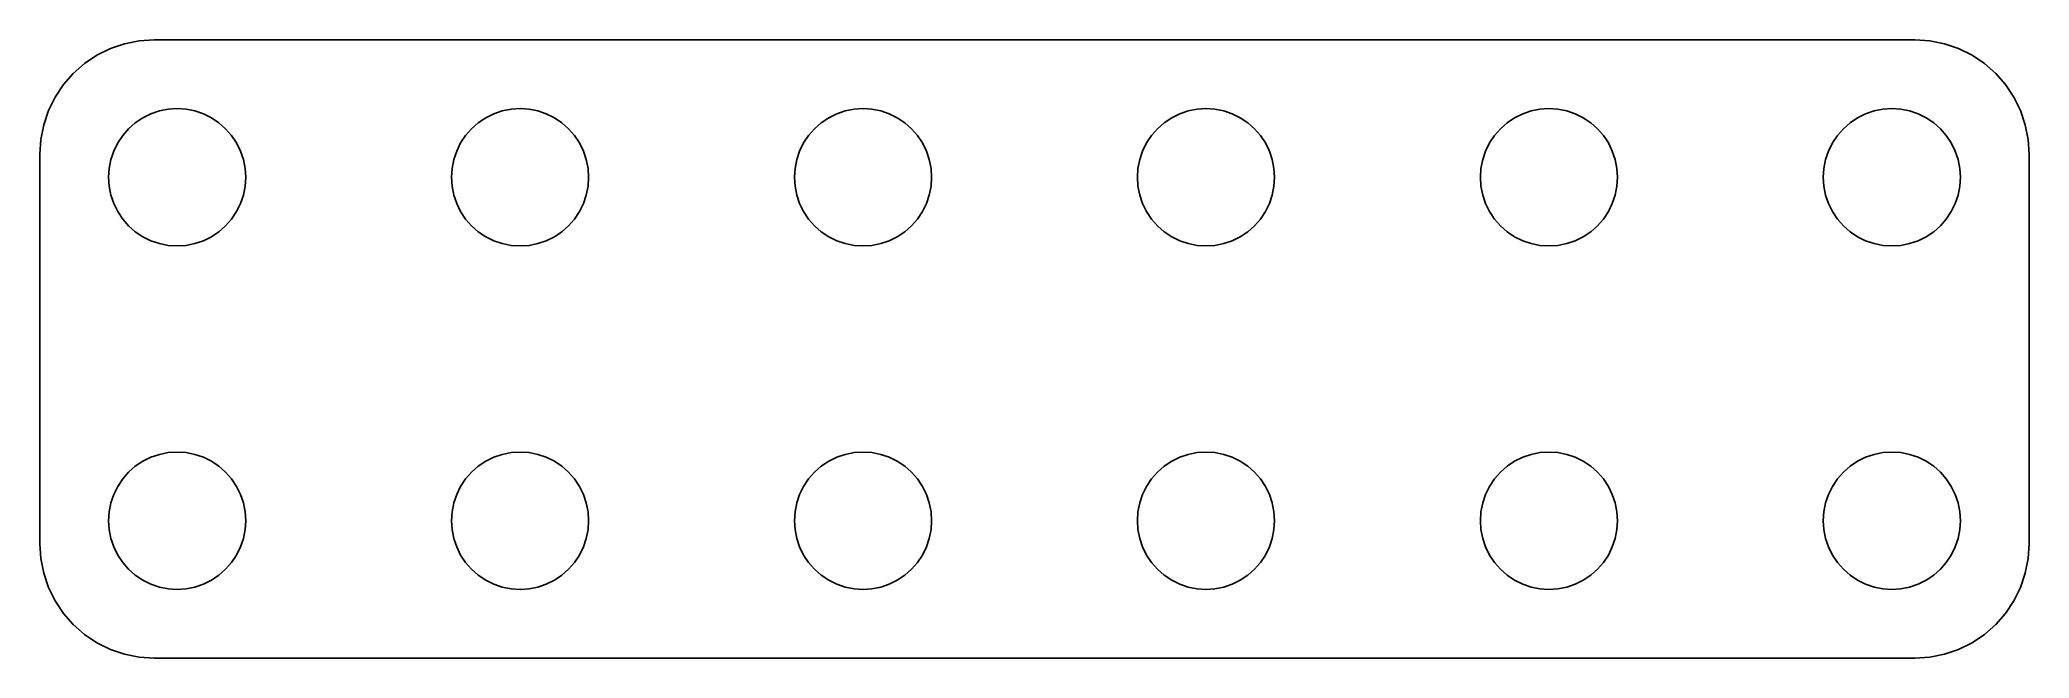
# Model space of a CAD drawing. Header units: metres. Extents: x -43.5 to 43.5, y -13.5 to 13.5.
import ezdxf

# ---------------------------------------------------------------- set-up
doc = ezdxf.new("R2010")
doc.units = ezdxf.units.M

msp = doc.modelspace()

# ---------------------------------------------------------------- linework, layer by layer
for p, q in [((-40.4184, 13.1244), (-41.005, 12.8351)), ((-39.7991, 13.3346), (-40.4184, 13.1244)), ((-39.1576, 13.4622), (-39.7991, 13.3346)), ((-38.505, 13.505), (-39.1576, 13.4622)), ((38.505, 13.505), (-38.505, 13.505)), ((39.1576, 13.4622), (38.505, 13.505)), ((39.7991, 13.3346), (39.1576, 13.4622)), ((40.4184, 13.1244), (39.7991, 13.3346)), ((41.005, 12.8351), (40.4184, 13.1244)), ((-41.5488, 12.4718), (-42.0405, 12.0405)), ((-41.005, 12.8351), (-41.5488, 12.4718)), ((41.5488, 12.4718), (41.005, 12.8351)), ((42.0405, 12.0405), (41.5488, 12.4718)), ((-42.4718, 11.5488), (-42.8351, 11.005)), ((-42.0405, 12.0405), (-42.4718, 11.5488)), ((42.4718, 11.5488), (42.0405, 12.0405)), ((42.8351, 11.005), (42.4718, 11.5488)), ((-42.8351, 11.005), (-43.1244, 10.4184)), ((-38.2765, 10.3978), (-37.8916, 10.4743)), ((-37.8916, 10.4743), (-37.5, 10.5)), ((-37.5, 10.5), (-37.1084, 10.4743)), ((-37.1084, 10.4743), (-36.7235, 10.3978)), ((-23.2764, 10.3978), (-22.8916, 10.4743)), ((-22.8916, 10.4743), (-22.5, 10.5)), ((-22.5, 10.5), (-22.1084, 10.4743)), ((-22.1084, 10.4743), (-21.7235, 10.3978)), ((-8.27644, 10.3978), (-7.89157, 10.4743)), ((-7.89157, 10.4743), (-7.5, 10.5)), ((-7.5, 10.5), (-7.10841, 10.4743)), ((-7.10841, 10.4743), (-6.72354, 10.3978)), ((6.72354, 10.3978), (7.10841, 10.4743)), ((7.10841, 10.4743), (7.5, 10.5)), ((7.5, 10.5), (7.89157, 10.4743)), ((7.89157, 10.4743), (8.27644, 10.3978)), ((21.7235, 10.3978), (22.1084, 10.4743)), ((22.1084, 10.4743), (22.5, 10.5)), ((22.5, 10.5), (22.8916, 10.4743)), ((22.8916, 10.4743), (23.2764, 10.3978)), ((36.7235, 10.3978), (37.1084, 10.4743)), ((37.1084, 10.4743), (37.5, 10.5)), ((37.5, 10.5), (37.8916, 10.4743)), ((37.8916, 10.4743), (38.2765, 10.3978)), ((43.1244, 10.4184), (42.8351, 11.005)), ((-43.3346, 9.79909), (-43.4622, 9.15762)), ((-43.1244, 10.4184), (-43.3346, 9.79909)), ((-39.8801, 9.32628), (-39.6213, 9.62131)), ((-39.6213, 9.62131), (-39.3263, 9.88005)), ((-39.3263, 9.88005), (-39, 10.0981)), ((-39, 10.0981), (-38.648, 10.2716)), ((-38.648, 10.2716), (-38.2765, 10.3978)), ((-36.7235, 10.3978), (-36.3519, 10.2716)), ((-36.3519, 10.2716), (-36, 10.0981)), ((-36, 10.0981), (-35.6737, 9.88005)), ((-35.6737, 9.88005), (-35.3787, 9.62131)), ((-35.3787, 9.62131), (-35.1199, 9.32628)), ((-24.8801, 9.32628), (-24.6213, 9.62131)), ((-24.6213, 9.62131), (-24.3263, 9.88005)), ((-24.3263, 9.88005), (-24, 10.0981)), ((-24, 10.0981), (-23.648, 10.2716)), ((-23.648, 10.2716), (-23.2764, 10.3978)), ((-21.7235, 10.3978), (-21.3519, 10.2716)), ((-21.3519, 10.2716), (-21, 10.0981)), ((-21, 10.0981), (-20.6737, 9.88005)), ((-20.6737, 9.88005), (-20.3787, 9.62131)), ((-20.3787, 9.62131), (-20.1199, 9.32628)), ((-9.88005, 9.32628), (-9.62131, 9.62131)), ((-9.62131, 9.62131), (-9.32628, 9.88005)), ((-9.32628, 9.88005), (-9, 10.0981)), ((-9, 10.0981), (-8.64804, 10.2716)), ((-8.64804, 10.2716), (-8.27644, 10.3978)), ((-6.72354, 10.3978), (-6.35194, 10.2716)), ((-6.35194, 10.2716), (-6, 10.0981)), ((-6, 10.0981), (-5.67371, 9.88005)), ((-5.67371, 9.88005), (-5.37868, 9.62131)), ((-5.37868, 9.62131), (-5.11993, 9.32628)), ((5.11993, 9.32628), (5.37868, 9.62131)), ((5.37868, 9.62131), (5.67371, 9.88005)), ((5.67371, 9.88005), (6, 10.0981)), ((6, 10.0981), (6.35194, 10.2716)), ((6.35194, 10.2716), (6.72354, 10.3978)), ((8.27644, 10.3978), (8.64804, 10.2716)), ((8.64804, 10.2716), (9, 10.0981)), ((9, 10.0981), (9.32628, 9.88005)), ((9.32628, 9.88005), (9.62131, 9.62131)), ((9.62131, 9.62131), (9.88005, 9.32628)), ((20.1199, 9.32628), (20.3787, 9.62131)), ((20.3787, 9.62131), (20.6737, 9.88005)), ((20.6737, 9.88005), (21, 10.0981)), ((21, 10.0981), (21.3519, 10.2716)), ((21.3519, 10.2716), (21.7235, 10.3978)), ((23.2764, 10.3978), (23.648, 10.2716)), ((23.648, 10.2716), (24, 10.0981)), ((24, 10.0981), (24.3263, 9.88005)), ((24.3263, 9.88005), (24.6213, 9.62131)), ((24.6213, 9.62131), (24.8801, 9.32628)), ((35.1199, 9.32628), (35.3787, 9.62131)), ((35.3787, 9.62131), (35.6737, 9.88005)), ((35.6737, 9.88005), (36, 10.0981)), ((36, 10.0981), (36.3519, 10.2716)), ((36.3519, 10.2716), (36.7235, 10.3978)), ((38.2765, 10.3978), (38.648, 10.2716)), ((38.648, 10.2716), (39, 10.0981)), ((39, 10.0981), (39.3263, 9.88005)), ((39.3263, 9.88005), (39.6213, 9.62131)), ((39.6213, 9.62131), (39.8801, 9.32628)), ((43.3346, 9.79909), (43.1244, 10.4184)), ((43.4622, 9.15762), (43.3346, 9.79909)), ((-43.4622, 9.15762), (-43.505, 8.50499)), ((-40.2716, 8.64804), (-40.0981, 9)), ((-40.0981, 9), (-39.8801, 9.32628)), ((-35.1199, 9.32628), (-34.9019, 9)), ((-34.9019, 9), (-34.7284, 8.64804)), ((-25.2716, 8.64804), (-25.0981, 9)), ((-25.0981, 9), (-24.8801, 9.32628)), ((-20.1199, 9.32628), (-19.9019, 9)), ((-19.9019, 9), (-19.7283, 8.64804)), ((-10.2716, 8.64804), (-10.0981, 9)), ((-10.0981, 9), (-9.88005, 9.32628)), ((-5.11993, 9.32628), (-4.90192, 9)), ((-4.90192, 9), (-4.72835, 8.64804)), ((4.72835, 8.64804), (4.90192, 9)), ((4.90192, 9), (5.11993, 9.32628)), ((9.88005, 9.32628), (10.0981, 9)), ((10.0981, 9), (10.2716, 8.64804)), ((19.7283, 8.64804), (19.9019, 9)), ((19.9019, 9), (20.1199, 9.32628)), ((24.8801, 9.32628), (25.0981, 9)), ((25.0981, 9), (25.2716, 8.64804)), ((34.7284, 8.64804), (34.9019, 9)), ((34.9019, 9), (35.1199, 9.32628)), ((39.8801, 9.32628), (40.0981, 9)), ((40.0981, 9), (40.2716, 8.64804)), ((43.505, 8.50499), (43.4622, 9.15762)), ((-43.505, 8.50499), (-43.505, -8.50499)), ((-40.5, 7.5), (-40.4743, 7.89157)), ((-40.4743, 7.89157), (-40.3978, 8.27644)), ((-40.3978, 8.27644), (-40.2716, 8.64804)), ((-34.7284, 8.64804), (-34.6022, 8.27644)), ((-34.6022, 8.27644), (-34.5257, 7.89157)), ((-34.5257, 7.89157), (-34.5, 7.5)), ((-25.5, 7.5), (-25.4743, 7.89157)), ((-25.4743, 7.89157), (-25.3978, 8.27644)), ((-25.3978, 8.27644), (-25.2716, 8.64804)), ((-19.7283, 8.64804), (-19.6022, 8.27644)), ((-19.6022, 8.27644), (-19.5257, 7.89157)), ((-19.5257, 7.89157), (-19.5, 7.5)), ((-10.5, 7.5), (-10.4743, 7.89157)), ((-10.4743, 7.89157), (-10.3978, 8.27644)), ((-10.3978, 8.27644), (-10.2716, 8.64804)), ((-4.72835, 8.64804), (-4.60222, 8.27644)), ((-4.60222, 8.27644), (-4.52567, 7.89157)), ((-4.52567, 7.89157), (-4.5, 7.5)), ((4.5, 7.5), (4.52567, 7.89157)), ((4.52567, 7.89157), (4.60222, 8.27644)), ((4.60222, 8.27644), (4.72835, 8.64804)), ((10.2716, 8.64804), (10.3978, 8.27644)), ((10.3978, 8.27644), (10.4743, 7.89157)), ((10.4743, 7.89157), (10.5, 7.5)), ((19.5, 7.5), (19.5257, 7.89157)), ((19.5257, 7.89157), (19.6022, 8.27644)), ((19.6022, 8.27644), (19.7283, 8.64804)), ((25.2716, 8.64804), (25.3978, 8.27644)), ((25.3978, 8.27644), (25.4743, 7.89157)), ((25.4743, 7.89157), (25.5, 7.5)), ((34.5, 7.5), (34.5257, 7.89157)), ((34.5257, 7.89157), (34.6022, 8.27644)), ((34.6022, 8.27644), (34.7284, 8.64804)), ((40.2716, 8.64804), (40.3978, 8.27644)), ((40.3978, 8.27644), (40.4743, 7.89157)), ((40.4743, 7.89157), (40.5, 7.5)), ((43.505, -8.50499), (43.505, 8.50499)), ((-40.4743, 7.10841), (-40.5, 7.5)), ((-40.3978, 6.72354), (-40.4743, 7.10841)), ((-34.5257, 7.10841), (-34.6022, 6.72354)), ((-34.5, 7.5), (-34.5257, 7.10841)), ((-25.4743, 7.10841), (-25.5, 7.5)), ((-25.3978, 6.72354), (-25.4743, 7.10841)), ((-19.5257, 7.10841), (-19.6022, 6.72354)), ((-19.5, 7.5), (-19.5257, 7.10841)), ((-10.4743, 7.10841), (-10.5, 7.5)), ((-10.3978, 6.72354), (-10.4743, 7.10841)), ((-4.52567, 7.10841), (-4.60222, 6.72354)), ((-4.5, 7.5), (-4.52567, 7.10841)), ((4.52567, 7.10841), (4.5, 7.5)), ((4.60222, 6.72354), (4.52567, 7.10841)), ((10.4743, 7.10841), (10.3978, 6.72354)), ((10.5, 7.5), (10.4743, 7.10841)), ((19.5257, 7.10841), (19.5, 7.5)), ((19.6022, 6.72354), (19.5257, 7.10841)), ((25.4743, 7.10841), (25.3978, 6.72354)), ((25.5, 7.5), (25.4743, 7.10841)), ((34.5257, 7.10841), (34.5, 7.5)), ((34.6022, 6.72354), (34.5257, 7.10841)), ((40.4743, 7.10841), (40.3978, 6.72354)), ((40.5, 7.5), (40.4743, 7.10841)), ((-40.2716, 6.35194), (-40.3978, 6.72354)), ((-40.0981, 6), (-40.2716, 6.35194)), ((-34.7284, 6.35194), (-34.9019, 6)), ((-34.6022, 6.72354), (-34.7284, 6.35194)), ((-25.2716, 6.35194), (-25.3978, 6.72354)), ((-25.0981, 6), (-25.2716, 6.35194)), ((-19.7283, 6.35194), (-19.9019, 6)), ((-19.6022, 6.72354), (-19.7283, 6.35194)), ((-10.2716, 6.35194), (-10.3978, 6.72354)), ((-10.0981, 6), (-10.2716, 6.35194)), ((-4.72835, 6.35194), (-4.90192, 6)), ((-4.60222, 6.72354), (-4.72835, 6.35194)), ((4.72835, 6.35194), (4.60222, 6.72354)), ((4.90192, 6), (4.72835, 6.35194)), ((10.2716, 6.35194), (10.0981, 6)), ((10.3978, 6.72354), (10.2716, 6.35194)), ((19.7283, 6.35194), (19.6022, 6.72354)), ((19.9019, 6), (19.7283, 6.35194)), ((25.2716, 6.35194), (25.0981, 6)), ((25.3978, 6.72354), (25.2716, 6.35194)), ((34.7284, 6.35194), (34.6022, 6.72354)), ((34.9019, 6), (34.7284, 6.35194)), ((40.2716, 6.35194), (40.0981, 6)), ((40.3978, 6.72354), (40.2716, 6.35194)), ((-39.8801, 5.67371), (-40.0981, 6)), ((-39.6213, 5.37868), (-39.8801, 5.67371)), ((-39.3263, 5.11993), (-39.6213, 5.37868)), ((-35.3787, 5.37868), (-35.6737, 5.11993)), ((-35.1199, 5.67371), (-35.3787, 5.37868)), ((-34.9019, 6), (-35.1199, 5.67371)), ((-24.8801, 5.67371), (-25.0981, 6)), ((-24.6213, 5.37868), (-24.8801, 5.67371)), ((-24.3263, 5.11993), (-24.6213, 5.37868)), ((-20.3787, 5.37868), (-20.6737, 5.11993)), ((-20.1199, 5.67371), (-20.3787, 5.37868)), ((-19.9019, 6), (-20.1199, 5.67371)), ((-9.88005, 5.67371), (-10.0981, 6)), ((-9.62131, 5.37868), (-9.88005, 5.67371)), ((-9.32628, 5.11993), (-9.62131, 5.37868)), ((-5.37868, 5.37868), (-5.67371, 5.11993)), ((-5.11993, 5.67371), (-5.37868, 5.37868)), ((-4.90192, 6), (-5.11993, 5.67371)), ((5.11993, 5.67371), (4.90192, 6)), ((5.37868, 5.37868), (5.11993, 5.67371)), ((5.67371, 5.11993), (5.37868, 5.37868)), ((9.62131, 5.37868), (9.32628, 5.11993)), ((9.88005, 5.67371), (9.62131, 5.37868)), ((10.0981, 6), (9.88005, 5.67371)), ((20.1199, 5.67371), (19.9019, 6)), ((20.3787, 5.37868), (20.1199, 5.67371)), ((20.6737, 5.11993), (20.3787, 5.37868)), ((24.6213, 5.37868), (24.3263, 5.11993)), ((24.8801, 5.67371), (24.6213, 5.37868)), ((25.0981, 6), (24.8801, 5.67371)), ((35.1199, 5.67371), (34.9019, 6)), ((35.3787, 5.37868), (35.1199, 5.67371)), ((35.6737, 5.11993), (35.3787, 5.37868)), ((39.6213, 5.37868), (39.3263, 5.11993)), ((39.8801, 5.67371), (39.6213, 5.37868)), ((40.0981, 6), (39.8801, 5.67371)), ((-39, 4.90192), (-39.3263, 5.11993)), ((-38.648, 4.72835), (-39, 4.90192)), ((-38.2765, 4.60222), (-38.648, 4.72835)), ((-37.8916, 4.52567), (-38.2765, 4.60222)), ((-37.5, 4.5), (-37.8916, 4.52567)), ((-37.1084, 4.52567), (-37.5, 4.5)), ((-36.7235, 4.60222), (-37.1084, 4.52567)), ((-36.3519, 4.72835), (-36.7235, 4.60222)), ((-36, 4.90192), (-36.3519, 4.72835)), ((-35.6737, 5.11993), (-36, 4.90192)), ((-24, 4.90192), (-24.3263, 5.11993)), ((-23.648, 4.72835), (-24, 4.90192)), ((-23.2764, 4.60222), (-23.648, 4.72835)), ((-22.8916, 4.52567), (-23.2764, 4.60222)), ((-22.5, 4.5), (-22.8916, 4.52567)), ((-22.1084, 4.52567), (-22.5, 4.5)), ((-21.7235, 4.60222), (-22.1084, 4.52567)), ((-21.3519, 4.72835), (-21.7235, 4.60222)), ((-21, 4.90192), (-21.3519, 4.72835)), ((-20.6737, 5.11993), (-21, 4.90192)), ((-9, 4.90192), (-9.32628, 5.11993)), ((-8.64804, 4.72835), (-9, 4.90192)), ((-8.27644, 4.60222), (-8.64804, 4.72835)), ((-7.89157, 4.52567), (-8.27644, 4.60222)), ((-7.5, 4.5), (-7.89157, 4.52567)), ((-7.10841, 4.52567), (-7.5, 4.5)), ((-6.72354, 4.60222), (-7.10841, 4.52567)), ((-6.35194, 4.72835), (-6.72354, 4.60222)), ((-6, 4.90192), (-6.35194, 4.72835)), ((-5.67371, 5.11993), (-6, 4.90192)), ((6, 4.90192), (5.67371, 5.11993)), ((6.35194, 4.72835), (6, 4.90192)), ((6.72354, 4.60222), (6.35194, 4.72835)), ((7.10841, 4.52567), (6.72354, 4.60222)), ((7.5, 4.5), (7.10841, 4.52567)), ((7.89157, 4.52567), (7.5, 4.5)), ((8.27644, 4.60222), (7.89157, 4.52567)), ((8.64804, 4.72835), (8.27644, 4.60222)), ((9, 4.90192), (8.64804, 4.72835)), ((9.32628, 5.11993), (9, 4.90192)), ((21, 4.90192), (20.6737, 5.11993)), ((21.3519, 4.72835), (21, 4.90192)), ((21.7235, 4.60222), (21.3519, 4.72835)), ((22.1084, 4.52567), (21.7235, 4.60222)), ((22.5, 4.5), (22.1084, 4.52567)), ((22.8916, 4.52567), (22.5, 4.5)), ((23.2764, 4.60222), (22.8916, 4.52567)), ((23.648, 4.72835), (23.2764, 4.60222)), ((24, 4.90192), (23.648, 4.72835)), ((24.3263, 5.11993), (24, 4.90192)), ((36, 4.90192), (35.6737, 5.11993)), ((36.3519, 4.72835), (36, 4.90192)), ((36.7235, 4.60222), (36.3519, 4.72835)), ((37.1084, 4.52567), (36.7235, 4.60222)), ((37.5, 4.5), (37.1084, 4.52567)), ((37.8916, 4.52567), (37.5, 4.5)), ((38.2765, 4.60222), (37.8916, 4.52567)), ((38.648, 4.72835), (38.2765, 4.60222)), ((39, 4.90192), (38.648, 4.72835)), ((39.3263, 5.11993), (39, 4.90192)), ((-39.6213, -5.37868), (-39.3263, -5.11993)), ((-39.3263, -5.11993), (-39, -4.90192)), ((-39, -4.90192), (-38.648, -4.72835)), ((-38.648, -4.72835), (-38.2765, -4.60222)), ((-38.2765, -4.60222), (-37.8916, -4.52567)), ((-37.8916, -4.52567), (-37.5, -4.5)), ((-37.5, -4.5), (-37.1084, -4.52567)), ((-37.1084, -4.52567), (-36.7235, -4.60222)), ((-36.7235, -4.60222), (-36.3519, -4.72835)), ((-36.3519, -4.72835), (-36, -4.90192)), ((-36, -4.90192), (-35.6737, -5.11993)), ((-35.6737, -5.11993), (-35.3787, -5.37868)), ((-24.6213, -5.37868), (-24.3263, -5.11993)), ((-24.3263, -5.11993), (-24, -4.90192)), ((-24, -4.90192), (-23.648, -4.72835)), ((-23.648, -4.72835), (-23.2764, -4.60222)), ((-23.2764, -4.60222), (-22.8916, -4.52567)), ((-22.8916, -4.52567), (-22.5, -4.5)), ((-22.5, -4.5), (-22.1084, -4.52567)), ((-22.1084, -4.52567), (-21.7235, -4.60222)), ((-21.7235, -4.60222), (-21.3519, -4.72835)), ((-21.3519, -4.72835), (-21, -4.90192)), ((-21, -4.90192), (-20.6737, -5.11993)), ((-20.6737, -5.11993), (-20.3787, -5.37868)), ((-9.62131, -5.37868), (-9.32628, -5.11993)), ((-9.32628, -5.11993), (-9, -4.90192)), ((-9, -4.90192), (-8.64804, -4.72835)), ((-8.64804, -4.72835), (-8.27644, -4.60222)), ((-8.27644, -4.60222), (-7.89157, -4.52567)), ((-7.89157, -4.52567), (-7.5, -4.5)), ((-7.5, -4.5), (-7.10841, -4.52567)), ((-7.10841, -4.52567), (-6.72354, -4.60222)), ((-6.72354, -4.60222), (-6.35194, -4.72835)), ((-6.35194, -4.72835), (-6, -4.90192)), ((-6, -4.90192), (-5.67371, -5.11993)), ((-5.67371, -5.11993), (-5.37868, -5.37868)), ((5.37868, -5.37868), (5.67371, -5.11993)), ((5.67371, -5.11993), (6, -4.90192)), ((6, -4.90192), (6.35194, -4.72835)), ((6.35194, -4.72835), (6.72354, -4.60222)), ((6.72354, -4.60222), (7.10841, -4.52567)), ((7.10841, -4.52567), (7.5, -4.5)), ((7.5, -4.5), (7.89157, -4.52567)), ((7.89157, -4.52567), (8.27644, -4.60222)), ((8.27644, -4.60222), (8.64804, -4.72835)), ((8.64804, -4.72835), (9, -4.90192)), ((9, -4.90192), (9.32628, -5.11993)), ((9.32628, -5.11993), (9.62131, -5.37868)), ((20.3787, -5.37868), (20.6737, -5.11993)), ((20.6737, -5.11993), (21, -4.90192)), ((21, -4.90192), (21.3519, -4.72835)), ((21.3519, -4.72835), (21.7235, -4.60222)), ((21.7235, -4.60222), (22.1084, -4.52567)), ((22.1084, -4.52567), (22.5, -4.5)), ((22.5, -4.5), (22.8916, -4.52567)), ((22.8916, -4.52567), (23.2764, -4.60222)), ((23.2764, -4.60222), (23.648, -4.72835)), ((23.648, -4.72835), (24, -4.90192)), ((24, -4.90192), (24.3263, -5.11993)), ((24.3263, -5.11993), (24.6213, -5.37868)), ((35.3787, -5.37868), (35.6737, -5.11993)), ((35.6737, -5.11993), (36, -4.90192)), ((36, -4.90192), (36.3519, -4.72835)), ((36.3519, -4.72835), (36.7235, -4.60222)), ((36.7235, -4.60222), (37.1084, -4.52567)), ((37.1084, -4.52567), (37.5, -4.5)), ((37.5, -4.5), (37.8916, -4.52567)), ((37.8916, -4.52567), (38.2765, -4.60222)), ((38.2765, -4.60222), (38.648, -4.72835)), ((38.648, -4.72835), (39, -4.90192)), ((39, -4.90192), (39.3263, -5.11993)), ((39.3263, -5.11993), (39.6213, -5.37868)), ((-40.2716, -6.35194), (-40.0981, -6)), ((-40.0981, -6), (-39.8801, -5.67371)), ((-39.8801, -5.67371), (-39.6213, -5.37868)), ((-35.3787, -5.37868), (-35.1199, -5.67371)), ((-35.1199, -5.67371), (-34.9019, -6)), ((-34.9019, -6), (-34.7284, -6.35194)), ((-25.2716, -6.35194), (-25.0981, -6)), ((-25.0981, -6), (-24.8801, -5.67371)), ((-24.8801, -5.67371), (-24.6213, -5.37868)), ((-20.3787, -5.37868), (-20.1199, -5.67371)), ((-20.1199, -5.67371), (-19.9019, -6)), ((-19.9019, -6), (-19.7283, -6.35194)), ((-10.2716, -6.35194), (-10.0981, -6)), ((-10.0981, -6), (-9.88005, -5.67371)), ((-9.88005, -5.67371), (-9.62131, -5.37868)), ((-5.37868, -5.37868), (-5.11993, -5.67371)), ((-5.11993, -5.67371), (-4.90192, -6)), ((-4.90192, -6), (-4.72835, -6.35194)), ((4.72835, -6.35194), (4.90192, -6)), ((4.90192, -6), (5.11993, -5.67371)), ((5.11993, -5.67371), (5.37868, -5.37868)), ((9.62131, -5.37868), (9.88005, -5.67371)), ((9.88005, -5.67371), (10.0981, -6)), ((10.0981, -6), (10.2716, -6.35194)), ((19.7283, -6.35194), (19.9019, -6)), ((19.9019, -6), (20.1199, -5.67371)), ((20.1199, -5.67371), (20.3787, -5.37868)), ((24.6213, -5.37868), (24.8801, -5.67371)), ((24.8801, -5.67371), (25.0981, -6)), ((25.0981, -6), (25.2716, -6.35194)), ((34.7284, -6.35194), (34.9019, -6)), ((34.9019, -6), (35.1199, -5.67371)), ((35.1199, -5.67371), (35.3787, -5.37868)), ((39.6213, -5.37868), (39.8801, -5.67371)), ((39.8801, -5.67371), (40.0981, -6)), ((40.0981, -6), (40.2716, -6.35194)), ((-40.4743, -7.10841), (-40.3978, -6.72354)), ((-40.3978, -6.72354), (-40.2716, -6.35194)), ((-34.7284, -6.35194), (-34.6022, -6.72354)), ((-34.6022, -6.72354), (-34.5257, -7.10841)), ((-25.4743, -7.10841), (-25.3978, -6.72354)), ((-25.3978, -6.72354), (-25.2716, -6.35194)), ((-19.7283, -6.35194), (-19.6022, -6.72354)), ((-19.6022, -6.72354), (-19.5257, -7.10841)), ((-10.4743, -7.10841), (-10.3978, -6.72354)), ((-10.3978, -6.72354), (-10.2716, -6.35194)), ((-4.72835, -6.35194), (-4.60222, -6.72354)), ((-4.60222, -6.72354), (-4.52567, -7.10841)), ((4.52567, -7.10841), (4.60222, -6.72354)), ((4.60222, -6.72354), (4.72835, -6.35194)), ((10.2716, -6.35194), (10.3978, -6.72354)), ((10.3978, -6.72354), (10.4743, -7.10841)), ((19.5257, -7.10841), (19.6022, -6.72354)), ((19.6022, -6.72354), (19.7283, -6.35194)), ((25.2716, -6.35194), (25.3978, -6.72354)), ((25.3978, -6.72354), (25.4743, -7.10841)), ((34.5257, -7.10841), (34.6022, -6.72354)), ((34.6022, -6.72354), (34.7284, -6.35194)), ((40.2716, -6.35194), (40.3978, -6.72354)), ((40.3978, -6.72354), (40.4743, -7.10841)), ((-40.5, -7.5), (-40.4743, -7.10841)), ((-40.4743, -7.89157), (-40.5, -7.5)), ((-34.5257, -7.10841), (-34.5, -7.5)), ((-34.5, -7.5), (-34.5257, -7.89157)), ((-25.5, -7.5), (-25.4743, -7.10841)), ((-25.4743, -7.89157), (-25.5, -7.5)), ((-19.5257, -7.10841), (-19.5, -7.5)), ((-19.5, -7.5), (-19.5257, -7.89157)), ((-10.5, -7.5), (-10.4743, -7.10841)), ((-10.4743, -7.89157), (-10.5, -7.5)), ((-4.52567, -7.10841), (-4.5, -7.5)), ((-4.5, -7.5), (-4.52567, -7.89157)), ((4.5, -7.5), (4.52567, -7.10841)), ((4.52567, -7.89157), (4.5, -7.5)), ((10.4743, -7.10841), (10.5, -7.5)), ((10.5, -7.5), (10.4743, -7.89157)), ((19.5, -7.5), (19.5257, -7.10841)), ((19.5257, -7.89157), (19.5, -7.5)), ((25.4743, -7.10841), (25.5, -7.5)), ((25.5, -7.5), (25.4743, -7.89157)), ((34.5, -7.5), (34.5257, -7.10841)), ((34.5257, -7.89157), (34.5, -7.5)), ((40.4743, -7.10841), (40.5, -7.5)), ((40.5, -7.5), (40.4743, -7.89157)), ((-43.505, -8.50499), (-43.4622, -9.15762)), ((-40.3978, -8.27644), (-40.4743, -7.89157)), ((-40.2716, -8.64804), (-40.3978, -8.27644)), ((-40.0981, -9), (-40.2716, -8.64804)), ((-34.7284, -8.64804), (-34.9019, -9)), ((-34.6022, -8.27644), (-34.7284, -8.64804)), ((-34.5257, -7.89157), (-34.6022, -8.27644)), ((-25.3978, -8.27644), (-25.4743, -7.89157)), ((-25.2716, -8.64804), (-25.3978, -8.27644)), ((-25.0981, -9), (-25.2716, -8.64804)), ((-19.7283, -8.64804), (-19.9019, -9)), ((-19.6022, -8.27644), (-19.7283, -8.64804)), ((-19.5257, -7.89157), (-19.6022, -8.27644)), ((-10.3978, -8.27644), (-10.4743, -7.89157)), ((-10.2716, -8.64804), (-10.3978, -8.27644)), ((-10.0981, -9), (-10.2716, -8.64804)), ((-4.72835, -8.64804), (-4.90192, -9)), ((-4.60222, -8.27644), (-4.72835, -8.64804)), ((-4.52567, -7.89157), (-4.60222, -8.27644)), ((4.60222, -8.27644), (4.52567, -7.89157)), ((4.72835, -8.64804), (4.60222, -8.27644)), ((4.90192, -9), (4.72835, -8.64804)), ((10.2716, -8.64804), (10.0981, -9)), ((10.3978, -8.27644), (10.2716, -8.64804)), ((10.4743, -7.89157), (10.3978, -8.27644)), ((19.6022, -8.27644), (19.5257, -7.89157)), ((19.7283, -8.64804), (19.6022, -8.27644)), ((19.9019, -9), (19.7283, -8.64804)), ((25.2716, -8.64804), (25.0981, -9)), ((25.3978, -8.27644), (25.2716, -8.64804)), ((25.4743, -7.89157), (25.3978, -8.27644)), ((34.6022, -8.27644), (34.5257, -7.89157)), ((34.7284, -8.64804), (34.6022, -8.27644)), ((34.9019, -9), (34.7284, -8.64804)), ((40.2716, -8.64804), (40.0981, -9)), ((40.3978, -8.27644), (40.2716, -8.64804)), ((40.4743, -7.89157), (40.3978, -8.27644)), ((43.4622, -9.15762), (43.505, -8.50499)), ((-43.4622, -9.15762), (-43.3346, -9.79909)), ((-39.8801, -9.32628), (-40.0981, -9)), ((-39.6213, -9.62131), (-39.8801, -9.32628)), ((-35.1199, -9.32628), (-35.3787, -9.62131)), ((-34.9019, -9), (-35.1199, -9.32628)), ((-24.8801, -9.32628), (-25.0981, -9)), ((-24.6213, -9.62131), (-24.8801, -9.32628)), ((-20.1199, -9.32628), (-20.3787, -9.62131)), ((-19.9019, -9), (-20.1199, -9.32628)), ((-9.88005, -9.32628), (-10.0981, -9)), ((-9.62131, -9.62131), (-9.88005, -9.32628)), ((-5.11993, -9.32628), (-5.37868, -9.62131)), ((-4.90192, -9), (-5.11993, -9.32628)), ((5.11993, -9.32628), (4.90192, -9)), ((5.37868, -9.62131), (5.11993, -9.32628)), ((9.88005, -9.32628), (9.62131, -9.62131)), ((10.0981, -9), (9.88005, -9.32628)), ((20.1199, -9.32628), (19.9019, -9)), ((20.3787, -9.62131), (20.1199, -9.32628)), ((24.8801, -9.32628), (24.6213, -9.62131)), ((25.0981, -9), (24.8801, -9.32628)), ((35.1199, -9.32628), (34.9019, -9)), ((35.3787, -9.62131), (35.1199, -9.32628)), ((39.8801, -9.32628), (39.6213, -9.62131)), ((40.0981, -9), (39.8801, -9.32628)), ((43.3346, -9.79909), (43.4622, -9.15762)), ((-43.3346, -9.79909), (-43.1244, -10.4184)), ((-43.1244, -10.4184), (-42.8351, -11.005)), ((-39.3263, -9.88005), (-39.6213, -9.62131)), ((-39, -10.0981), (-39.3263, -9.88005)), ((-38.648, -10.2716), (-39, -10.0981)), ((-38.2765, -10.3978), (-38.648, -10.2716)), ((-37.8916, -10.4743), (-38.2765, -10.3978)), ((-36.7235, -10.3978), (-37.1084, -10.4743)), ((-36.3519, -10.2716), (-36.7235, -10.3978)), ((-36, -10.0981), (-36.3519, -10.2716)), ((-35.6737, -9.88005), (-36, -10.0981)), ((-35.3787, -9.62131), (-35.6737, -9.88005)), ((-24.3263, -9.88005), (-24.6213, -9.62131)), ((-24, -10.0981), (-24.3263, -9.88005)), ((-23.648, -10.2716), (-24, -10.0981)), ((-23.2764, -10.3978), (-23.648, -10.2716)), ((-22.8916, -10.4743), (-23.2764, -10.3978)), ((-21.7235, -10.3978), (-22.1084, -10.4743)), ((-21.3519, -10.2716), (-21.7235, -10.3978)), ((-21, -10.0981), (-21.3519, -10.2716)), ((-20.6737, -9.88005), (-21, -10.0981)), ((-20.3787, -9.62131), (-20.6737, -9.88005)), ((-9.32628, -9.88005), (-9.62131, -9.62131)), ((-9, -10.0981), (-9.32628, -9.88005)), ((-8.64804, -10.2716), (-9, -10.0981)), ((-8.27644, -10.3978), (-8.64804, -10.2716)), ((-7.89157, -10.4743), (-8.27644, -10.3978)), ((-6.72354, -10.3978), (-7.10841, -10.4743)), ((-6.35194, -10.2716), (-6.72354, -10.3978)), ((-6, -10.0981), (-6.35194, -10.2716)), ((-5.67371, -9.88005), (-6, -10.0981)), ((-5.37868, -9.62131), (-5.67371, -9.88005)), ((5.67371, -9.88005), (5.37868, -9.62131)), ((6, -10.0981), (5.67371, -9.88005)), ((6.35194, -10.2716), (6, -10.0981)), ((6.72354, -10.3978), (6.35194, -10.2716)), ((7.10841, -10.4743), (6.72354, -10.3978)), ((8.27644, -10.3978), (7.89157, -10.4743)), ((8.64804, -10.2716), (8.27644, -10.3978)), ((9, -10.0981), (8.64804, -10.2716)), ((9.32628, -9.88005), (9, -10.0981)), ((9.62131, -9.62131), (9.32628, -9.88005)), ((20.6737, -9.88005), (20.3787, -9.62131)), ((21, -10.0981), (20.6737, -9.88005)), ((21.3519, -10.2716), (21, -10.0981)), ((21.7235, -10.3978), (21.3519, -10.2716)), ((22.1084, -10.4743), (21.7235, -10.3978)), ((23.2764, -10.3978), (22.8916, -10.4743)), ((23.648, -10.2716), (23.2764, -10.3978)), ((24, -10.0981), (23.648, -10.2716)), ((24.3263, -9.88005), (24, -10.0981)), ((24.6213, -9.62131), (24.3263, -9.88005)), ((35.6737, -9.88005), (35.3787, -9.62131)), ((36, -10.0981), (35.6737, -9.88005)), ((36.3519, -10.2716), (36, -10.0981)), ((36.7235, -10.3978), (36.3519, -10.2716)), ((37.1084, -10.4743), (36.7235, -10.3978)), ((38.2765, -10.3978), (37.8916, -10.4743)), ((38.648, -10.2716), (38.2765, -10.3978)), ((39, -10.0981), (38.648, -10.2716)), ((39.3263, -9.88005), (39, -10.0981)), ((39.6213, -9.62131), (39.3263, -9.88005)), ((42.8351, -11.005), (43.1244, -10.4184)), ((43.1244, -10.4184), (43.3346, -9.79909)), ((-42.8351, -11.005), (-42.4718, -11.5488)), ((-37.5, -10.5), (-37.8916, -10.4743)), ((-37.1084, -10.4743), (-37.5, -10.5)), ((-22.5, -10.5), (-22.8916, -10.4743)), ((-22.1084, -10.4743), (-22.5, -10.5)), ((-7.5, -10.5), (-7.89157, -10.4743)), ((-7.10841, -10.4743), (-7.5, -10.5)), ((7.5, -10.5), (7.10841, -10.4743)), ((7.89157, -10.4743), (7.5, -10.5)), ((22.5, -10.5), (22.1084, -10.4743)), ((22.8916, -10.4743), (22.5, -10.5)), ((37.5, -10.5), (37.1084, -10.4743)), ((37.8916, -10.4743), (37.5, -10.5)), ((42.4718, -11.5488), (42.8351, -11.005)), ((-42.4718, -11.5488), (-42.0405, -12.0405)), ((-42.0405, -12.0405), (-41.5488, -12.4718)), ((41.5488, -12.4718), (42.0405, -12.0405)), ((42.0405, -12.0405), (42.4718, -11.5488)), ((-41.5488, -12.4718), (-41.005, -12.8351)), ((-41.005, -12.8351), (-40.4184, -13.1244)), ((40.4184, -13.1244), (41.005, -12.8351)), ((41.005, -12.8351), (41.5488, -12.4718)), ((-40.4184, -13.1244), (-39.7991, -13.3346)), ((-39.7991, -13.3346), (-39.1576, -13.4622)), ((-39.1576, -13.4622), (-38.505, -13.505)), ((-38.505, -13.505), (38.505, -13.505)), ((38.505, -13.505), (39.1576, -13.4622)), ((39.1576, -13.4622), (39.7991, -13.3346)), ((39.7991, -13.3346), (40.4184, -13.1244))]:
    msp.add_line(p, q)

doc.saveas('drawing.dxf')
